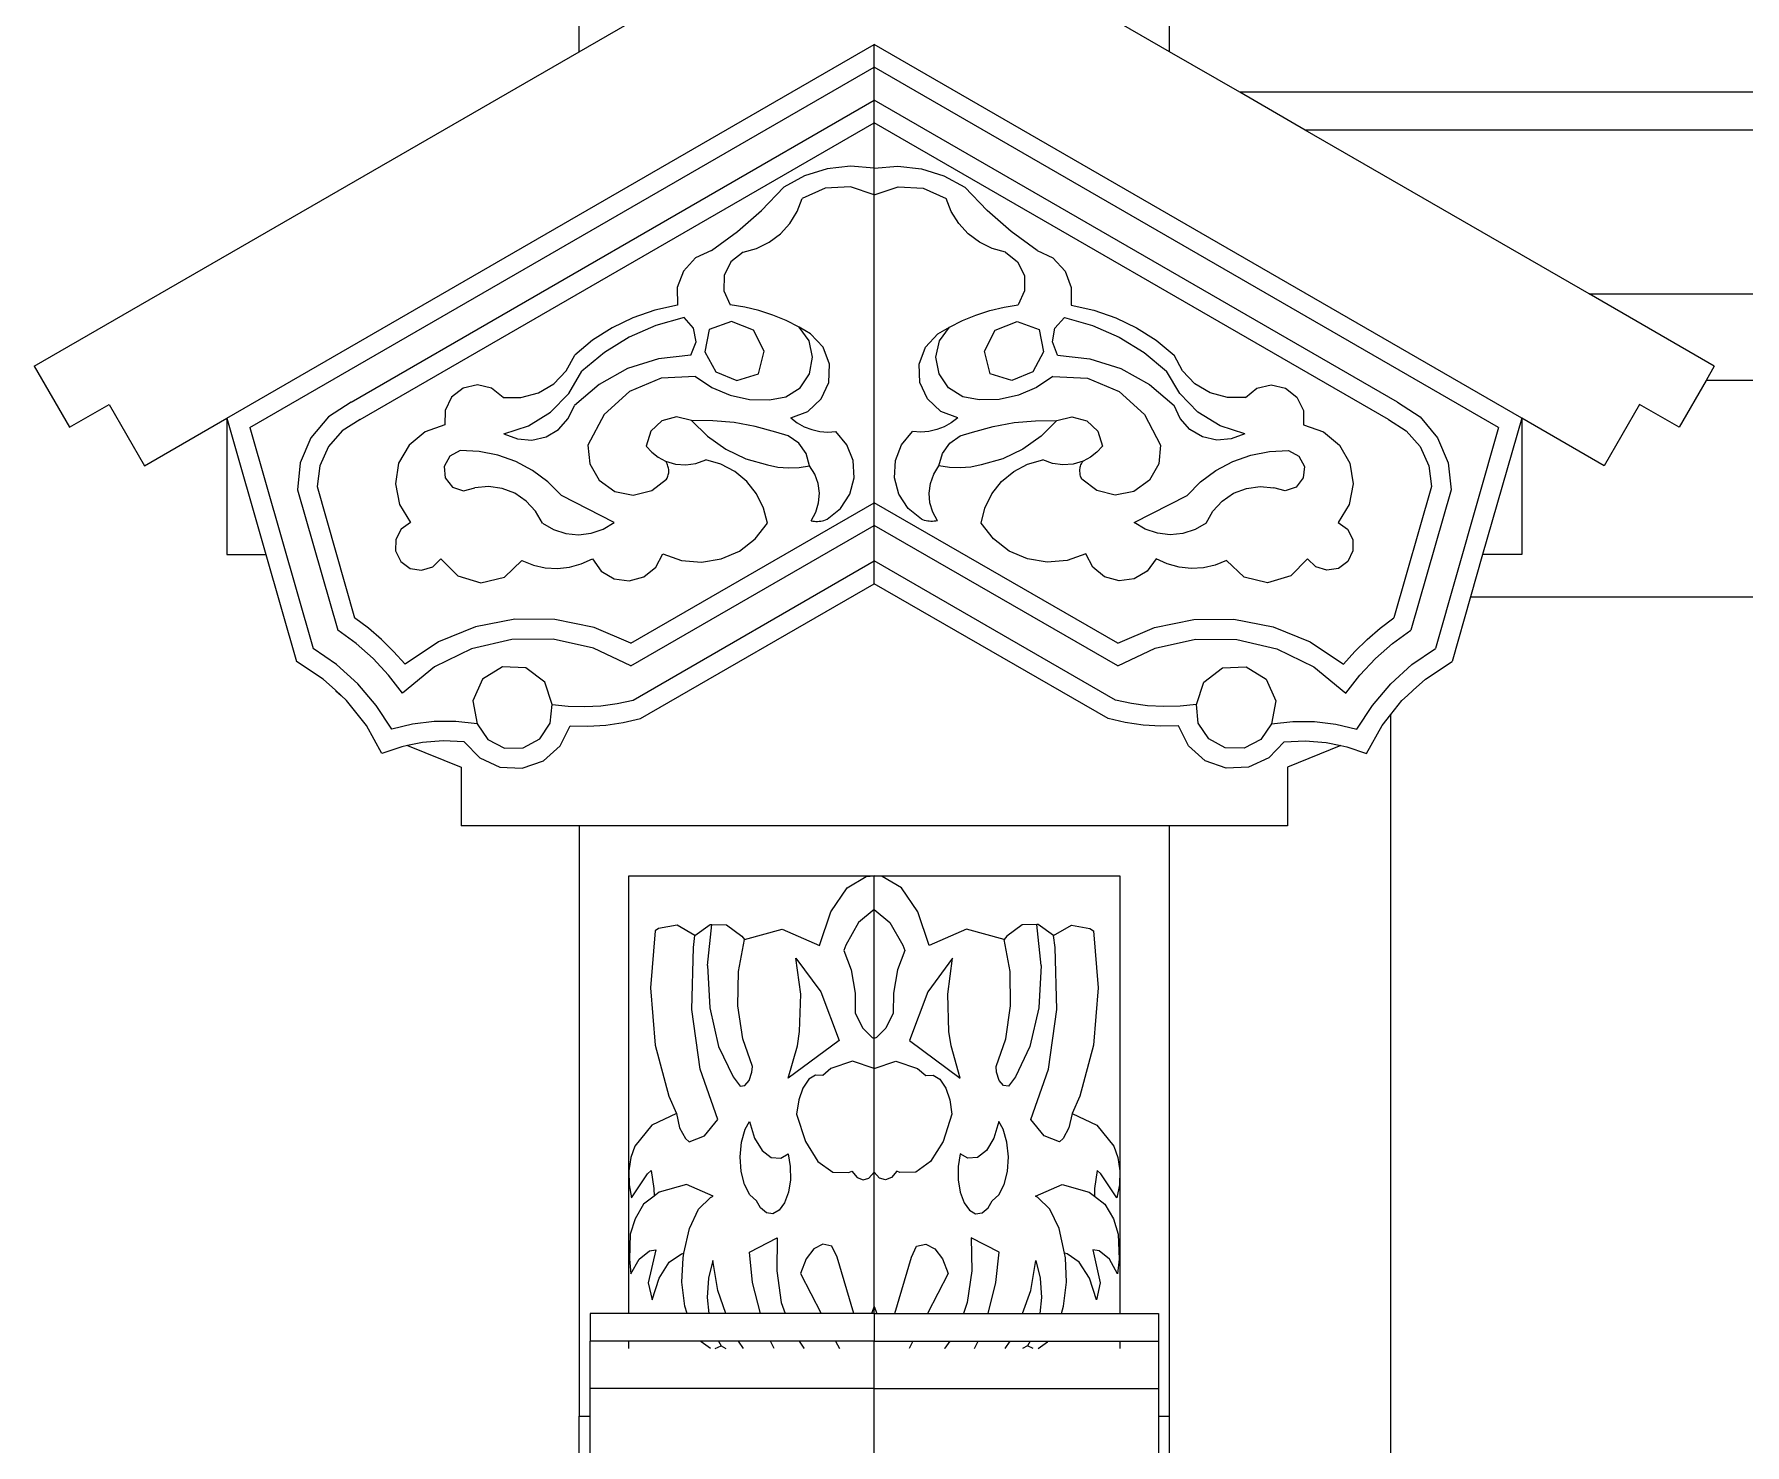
# Model space of a CAD drawing. Extents: x -24961 to 905641, y -154323 to 635957.
# Drawn here: x 402184 to 403343, y -127940 to -126984 of the extents above; entities that cross this region are included whole.
import ezdxf

# ---------------------------------------------------------------- set-up
doc = ezdxf.new("R2010")
doc.units = 0
doc.header["$LTSCALE"] = 1000
doc.header["$MEASUREMENT"] = 0
doc.layers.add('WALL', color=9, linetype='Continuous')

msp = doc.modelspace()

# ---------------------------------------------------------------- linework, layer by layer
for p, q in [((402553.6, -126995.7), (402553.6, -126520.5)), ((402953.6, -126995.7), (402953.6, -126914.5)), ((402553.6, -126995.7), (402586.1, -126977)), ((402953.6, -126995.7), (402921.1, -126977)), ((402184.4, -127208.9), (402553.6, -126995.7)), ((402314.9, -127244), (402753.6, -126990.8)), ((402753.6, -127006.1), (402753.6, -126990.8)), ((403192.3, -127244), (402753.6, -126990.8)), ((403001.2, -127023.2), (402953.6, -126995.7)), ((402330.6, -127250.4), (402753.6, -127006.1)), ((402753.6, -127028.5), (402753.6, -127006.1)), ((403176.6, -127250.4), (402753.6, -127006.1)), ((402399.1, -127233.2), (402753.6, -127028.5)), ((402753.6, -127043.9), (402753.6, -127028.5)), ((403108.1, -127233.2), (402753.6, -127028.5)), ((428006, -127023.2), (403001.2, -127023.2)), ((403045.5, -127048.8), (403001.2, -127023.2)), ((402405.2, -127245), (402753.6, -127043.9)), ((402753.6, -127074.7), (402753.6, -127043.9)), ((403102, -127245), (402753.6, -127043.9)), ((427961.7, -127048.8), (403045.5, -127048.8)), ((403237.9, -127159.8), (403045.5, -127048.8)), ((402721.7, -127075), (402706.4, -127079.9)), ((402737.6, -127073.3), (402721.7, -127075)), ((402753.6, -127074.7), (402737.6, -127073.3)), ((402753.6, -127074.7), (402769.6, -127073.3)), ((402753.6, -127092.7), (402753.6, -127074.7)), ((402769.6, -127073.3), (402785.5, -127075)), ((402785.5, -127075), (402800.8, -127079.9)), ((402677.3, -127103.3), (402692.4, -127087.6)), ((402706.4, -127079.9), (402692.4, -127087.6)), ((402720.4, -127088.2), (402704.8, -127095.2)), ((402737.4, -127087.3), (402720.4, -127088.2)), ((402753.6, -127092.7), (402737.4, -127087.3)), ((402753.6, -127092.7), (402769.8, -127087.3)), ((402769.8, -127087.3), (402786.8, -127088.2)), ((402786.8, -127088.2), (402802.4, -127095.2)), ((402800.8, -127079.9), (402814.9, -127087.6)), ((402830, -127103.3), (402814.9, -127087.6)), ((402701.4, -127104.1), (402704.8, -127095.2)), ((402753.6, -127301.4), (402753.6, -127092.7)), ((402805.8, -127104.1), (402802.4, -127095.2)), ((402660.9, -127117.5), (402677.3, -127103.3)), ((402696.4, -127112.2), (402701.4, -127104.1)), ((402810.8, -127112.2), (402805.8, -127104.1)), ((402846.3, -127117.5), (402830, -127103.3)), ((402643.3, -127130.4), (402660.9, -127117.5)), ((402682.4, -127124.9), (402690, -127119.2)), ((402690, -127119.2), (402696.4, -127112.2)), ((402817.2, -127119.2), (402810.8, -127112.2)), ((402824.8, -127124.9), (402817.2, -127119.2)), ((402863.9, -127130.4), (402846.3, -127117.5)), ((402643.3, -127130.4), (402632.5, -127135.5)), ((402664.7, -127131.7), (402656.5, -127138.1)), ((402664.7, -127131.7), (402673.8, -127129.1)), ((402673.8, -127129.1), (402682.4, -127124.9)), ((402833.4, -127129.1), (402824.8, -127124.9)), ((402842.5, -127131.7), (402833.4, -127129.1)), ((402842.5, -127131.7), (402850.7, -127138.1)), ((402863.9, -127130.4), (402874.7, -127135.5)), ((402624.3, -127144.4), (402620.1, -127155.6)), ((402632.5, -127135.5), (402624.3, -127144.4)), ((402656.5, -127138.1), (402651.9, -127147.4)), ((402850.7, -127138.1), (402855.3, -127147.4)), ((402874.7, -127135.5), (402882.9, -127144.4)), ((402882.9, -127144.4), (402887.1, -127155.6)), ((402620.1, -127155.6), (402620.3, -127167.6)), ((402651.9, -127147.4), (402651.7, -127157.7)), ((402651.7, -127157.7), (402656, -127167.2)), ((402855.5, -127157.7), (402851.2, -127167.2)), ((402855.3, -127147.4), (402855.5, -127157.7)), ((402887.1, -127155.6), (402886.9, -127167.6)), ((402620.3, -127167.6), (402604.9, -127170.9)), ((402665.8, -127168.8), (402656, -127167.2)), ((402675.4, -127171.1), (402665.8, -127168.8)), ((402831.9, -127171.1), (402841.5, -127168.8)), ((402841.5, -127168.8), (402851.2, -127167.2)), ((402886.9, -127167.6), (402902.3, -127170.9)), ((403237.9, -127159.8), (427769.3, -127159.8)), ((403322.8, -127208.9), (403237.9, -127159.8)), ((402590, -127176), (402575.9, -127182.8)), ((402605.7, -127181.2), (402587.6, -127189.1)), ((402604.9, -127170.9), (402590, -127176)), ((402624.8, -127175.9), (402605.7, -127181.2)), ((402631.2, -127183), (402624.8, -127175.9)), ((402656.8, -127178.6), (402641.8, -127184)), ((402671.7, -127184.4), (402656.8, -127178.6)), ((402684.8, -127174.2), (402675.4, -127171.1)), ((402693.9, -127177.9), (402684.8, -127174.2)), ((402702.7, -127182.4), (402693.9, -127177.9)), ((402804.5, -127182.4), (402813.3, -127177.9)), ((402813.3, -127177.9), (402822.5, -127174.2)), ((402822.5, -127174.2), (402831.9, -127171.1)), ((402835.5, -127184.4), (402850.4, -127178.6)), ((402850.4, -127178.6), (402865.4, -127184)), ((402876, -127183), (402882.4, -127175.9)), ((402882.4, -127175.9), (402901.5, -127181.2)), ((402901.5, -127181.2), (402919.6, -127189.1)), ((402902.3, -127170.9), (402917.2, -127176)), ((402917.2, -127176), (402931.3, -127182.8)), ((402562.7, -127191.3), (402550.6, -127201.3)), ((402575.9, -127182.8), (402562.7, -127191.3)), ((402587.6, -127189.1), (402570.7, -127199.6)), ((402629.4, -127201.4), (402632.9, -127192.4)), ((402632.9, -127192.4), (402631.2, -127183)), ((402641.8, -127184), (402638.9, -127199.1)), ((402679, -127198.6), (402671.7, -127184.4)), ((402710.5, -127187), (402702.7, -127182.4)), ((402709.4, -127191.6), (402702.7, -127182.4)), ((402711.8, -127202.8), (402709.4, -127191.6)), ((402718.9, -127196), (402710.5, -127187)), ((402788.3, -127196), (402796.7, -127187)), ((402795.4, -127202.8), (402797.9, -127191.6)), ((402796.7, -127187), (402804.5, -127182.4)), ((402797.9, -127191.6), (402804.5, -127182.4)), ((402828.2, -127198.6), (402835.5, -127184.4)), ((402865.4, -127184), (402868.3, -127199.1)), ((402874.4, -127192.4), (402876, -127183)), ((402877.8, -127201.4), (402874.4, -127192.4)), ((402919.6, -127189.1), (402936.5, -127199.6)), ((402931.3, -127182.8), (402944.5, -127191.3)), ((402944.5, -127191.3), (402956.7, -127201.3)), ((402544.8, -127212), (402550.6, -127201.3)), ((402570.7, -127199.6), (402555.5, -127212.3)), ((402607.5, -127203.8), (402586.5, -127210.5)), ((402629.4, -127201.4), (402607.5, -127203.8)), ((402638.9, -127199.1), (402646.2, -127212.6)), ((402675.1, -127214.1), (402679, -127198.6)), ((402709.7, -127214), (402711.8, -127202.8)), ((402723.2, -127207.6), (402718.9, -127196)), ((402784, -127207.6), (402788.3, -127196)), ((402797.6, -127214), (402795.4, -127202.8)), ((402832.2, -127214.1), (402828.2, -127198.6)), ((402868.3, -127199.1), (402861, -127212.6)), ((402877.8, -127201.4), (402899.7, -127203.8)), ((402899.7, -127203.8), (402920.7, -127210.5)), ((402936.5, -127199.6), (402951.7, -127212.3)), ((402962.4, -127212), (402956.7, -127201.3)), ((402184.4, -127208.9), (402208.3, -127250.3)), ((402536.4, -127220.8), (402544.8, -127212)), ((402546.6, -127227.4), (402555.5, -127212.3)), ((402586.5, -127210.5), (402567.2, -127221.2)), ((402632.5, -127215.8), (402609.2, -127217)), ((402632.5, -127215.8), (402643.6, -127223.3)), ((402646.2, -127212.6), (402660.4, -127218.5)), ((402660.4, -127218.5), (402675.1, -127214.1)), ((402703.3, -127223.5), (402709.7, -127214)), ((402722.8, -127219.9), (402723.2, -127207.6)), ((402784.5, -127219.9), (402784, -127207.6)), ((402803.9, -127223.5), (402797.6, -127214)), ((402846.9, -127218.5), (402832.2, -127214.1)), ((402861, -127212.6), (402846.9, -127218.5)), ((402874.7, -127215.8), (402863.6, -127223.3)), ((402874.7, -127215.8), (402898, -127217)), ((402920.7, -127210.5), (402940, -127221.2)), ((402960.6, -127227.4), (402951.7, -127212.3)), ((402970.8, -127220.8), (402962.4, -127212)), ((403322.8, -127208.9), (403317.3, -127218.5)), ((402475, -127223.7), (402467.2, -127229.9)), ((402484.7, -127221.6), (402475, -127223.7)), ((402494.3, -127223.8), (402484.7, -127221.6)), ((402502.1, -127230), (402494.3, -127223.8)), ((402514.2, -127230.2), (402526, -127227)), ((402526, -127227), (402536.4, -127220.8)), ((402534.3, -127240), (402546.6, -127227.4)), ((402567.2, -127221.2), (402550.5, -127235.5)), ((402587.7, -127226), (402570.5, -127241.7)), ((402609.2, -127217), (402587.7, -127226)), ((402643.6, -127223.3), (402655.9, -127228.6)), ((402693.7, -127229.7), (402703.3, -127223.5)), ((402717.6, -127231.1), (402722.8, -127219.9)), ((402789.6, -127231.1), (402784.5, -127219.9)), ((402813.5, -127229.7), (402803.9, -127223.5)), ((402863.6, -127223.3), (402851.3, -127228.6)), ((402898, -127217), (402919.5, -127226)), ((402919.5, -127226), (402936.7, -127241.7)), ((402940, -127221.2), (402956.7, -127235.5)), ((402972.9, -127240), (402960.6, -127227.4)), ((402981.2, -127227), (402970.8, -127220.8)), ((402993, -127230.2), (402981.2, -127227)), ((403005.1, -127230), (403012.9, -127223.8)), ((403012.9, -127223.8), (403022.6, -127221.6)), ((403022.6, -127221.6), (403032.3, -127223.7)), ((403032.3, -127223.7), (403040, -127229.9)), ((403317.3, -127218.5), (403298.9, -127250.3)), ((427689.9, -127218.5), (403317.3, -127218.5)), ((402208.3, -127250.3), (402235.2, -127234.8)), ((402235.2, -127234.8), (402259.1, -127276.3)), ((402399.1, -127233.2), (402383.7, -127243.2)), ((402462.8, -127238.8), (402462.7, -127248.7)), ((402467.2, -127229.9), (402462.8, -127238.8)), ((402502.1, -127230), (402514.2, -127230.2)), ((402546.3, -127244.4), (402550.5, -127235.5)), ((402655.9, -127228.6), (402669, -127231.4)), ((402669, -127231.4), (402682.5, -127231.6)), ((402682.5, -127231.6), (402693.7, -127229.7)), ((402708.6, -127239.6), (402717.6, -127231.1)), ((402798.6, -127239.6), (402789.6, -127231.1)), ((402824.7, -127231.6), (402813.5, -127229.7)), ((402838.2, -127231.4), (402824.7, -127231.6)), ((402851.3, -127228.6), (402838.2, -127231.4)), ((402960.9, -127244.4), (402956.7, -127235.5)), ((403005.1, -127230), (402993, -127230.2)), ((403040, -127229.9), (403044.4, -127238.8)), ((403044.4, -127238.8), (403044.5, -127248.7)), ((403108.1, -127233.2), (403123.5, -127243.2)), ((403272, -127234.8), (403248.1, -127276.3)), ((403298.9, -127250.3), (403272, -127234.8)), ((402259.1, -127276.3), (402314.9, -127244)), ((402314.9, -127244), (402314.9, -127336.5)), ((402314.9, -127244), (402341.4, -127336.5)), ((402330.6, -127250.4), (402373.5, -127400.2)), ((402383.7, -127243.2), (402371.9, -127257.4)), ((402405.2, -127245), (402393.1, -127252.7)), ((402462.7, -127248.7), (402449.3, -127253.4)), ((402502.6, -127254.7), (402519.3, -127249.2)), ((402519.3, -127249.2), (402534.3, -127240)), ((402539.7, -127251.7), (402546.3, -127244.4)), ((402570.5, -127241.7), (402559.6, -127262.3)), ((402609.6, -127245.8), (402602.1, -127253)), ((402619.7, -127243.1), (402609.6, -127245.8)), ((402629.8, -127245.7), (402619.7, -127243.1)), ((402629.8, -127245.7), (402640.6, -127256.3)), ((402644.3, -127245.8), (402629.8, -127245.7)), ((402658.7, -127247.1), (402644.3, -127245.8)), ((402673, -127249.7), (402658.7, -127247.1)), ((402687, -127253.5), (402673, -127249.7)), ((402697, -127243.9), (402708.6, -127239.6)), ((402697, -127243.9), (402701.4, -127247.2)), ((402701.4, -127247.2), (402706.2, -127249.9)), ((402706.2, -127249.9), (402711.3, -127251.8)), ((402801, -127249.9), (402795.9, -127251.8)), ((402810.2, -127243.9), (402798.6, -127239.6)), ((402805.8, -127247.2), (402801, -127249.9)), ((402810.2, -127243.9), (402805.8, -127247.2)), ((402820.2, -127253.5), (402834.2, -127249.7)), ((402834.2, -127249.7), (402848.5, -127247.1)), ((402848.5, -127247.1), (402862.9, -127245.8)), ((402862.9, -127245.8), (402877.4, -127245.7)), ((402877.4, -127245.7), (402866.6, -127256.3)), ((402877.4, -127245.7), (402887.5, -127243.1)), ((402887.5, -127243.1), (402897.6, -127245.8)), ((402897.6, -127245.8), (402905.1, -127253)), ((402936.7, -127241.7), (402947.6, -127262.3)), ((402967.5, -127251.7), (402960.9, -127244.4)), ((402987.9, -127249.2), (402972.9, -127240)), ((403004.6, -127254.7), (402987.9, -127249.2)), ((403044.5, -127248.7), (403057.9, -127253.4)), ((403102, -127245), (403114.1, -127252.7)), ((403123.5, -127243.2), (403135.3, -127257.4)), ((403176.6, -127250.4), (403133.8, -127400.2)), ((403192.3, -127244), (403165.8, -127336.5)), ((403192.3, -127244), (403192.3, -127336.5)), ((403248.1, -127276.3), (403192.3, -127244)), ((402371.9, -127257.4), (402364.7, -127274.3)), ((402393.1, -127252.7), (402383.8, -127263.4)), ((402438.4, -127262.4), (402431.3, -127274.7)), ((402449.3, -127253.4), (402438.4, -127262.4)), ((402502.6, -127254.7), (402511.8, -127258.2)), ((402511.8, -127258.2), (402521.6, -127258.9)), ((402521.6, -127258.9), (402531.2, -127256.7)), ((402531.2, -127256.7), (402539.7, -127251.7)), ((402559.6, -127262.3), (402560.9, -127275.1)), ((402602.1, -127253), (402599, -127263)), ((402640.6, -127256.3), (402653, -127265.1)), ((402695.3, -127256), (402687, -127253.5)), ((402702.4, -127261), (402695.3, -127256)), ((402707.4, -127268.1), (402702.4, -127261)), ((402711.3, -127251.8), (402716.7, -127253.1)), ((402716.7, -127253.1), (402722.2, -127253.5)), ((402722.2, -127253.5), (402727.6, -127253.2)), ((402735.1, -127262.1), (402727.6, -127253.2)), ((402739.4, -127272.9), (402735.1, -127262.1)), ((402767.9, -127272.9), (402772.1, -127262.1)), ((402772.1, -127262.1), (402779.6, -127253.2)), ((402785.1, -127253.5), (402779.6, -127253.2)), ((402790.5, -127253.1), (402785.1, -127253.5)), ((402795.9, -127251.8), (402790.5, -127253.1)), ((402799.8, -127268.1), (402804.8, -127261)), ((402804.8, -127261), (402811.9, -127256)), ((402811.9, -127256), (402820.2, -127253.5)), ((402866.6, -127256.3), (402854.3, -127265.1)), ((402905.1, -127253), (402908.2, -127263)), ((402947.6, -127262.3), (402946.4, -127275.1)), ((402976, -127256.7), (402967.5, -127251.7)), ((402985.6, -127258.9), (402976, -127256.7)), ((402995.4, -127258.2), (402985.6, -127258.9)), ((403004.6, -127254.7), (402995.4, -127258.2)), ((403057.9, -127253.4), (403068.8, -127262.4)), ((403068.8, -127262.4), (403075.9, -127274.7)), ((403114.1, -127252.7), (403123.4, -127263.4)), ((403135.3, -127257.4), (403142.5, -127274.3)), ((402383.8, -127263.4), (402378, -127276.4)), ((402466, -127269.8), (402462.2, -127276.8)), ((402473, -127266.1), (402466, -127269.8)), ((402485.9, -127266.7), (402473, -127266.1)), ((402498.5, -127269.2), (402485.9, -127266.7)), ((402510.7, -127273.5), (402498.5, -127269.2)), ((402522.1, -127279.6), (402510.7, -127273.5)), ((402599, -127263), (402602.8, -127267.1)), ((402602.8, -127267.1), (402607.2, -127270.6)), ((402607.2, -127270.6), (402612.1, -127273.2)), ((402612.6, -127273.8), (402612.1, -127273.2)), ((402612.1, -127273.2), (402618.9, -127275.2)), ((402613, -127274.5), (402612.6, -127273.8)), ((402632.8, -127274.8), (402639.4, -127272.3)), ((402649.7, -127275.2), (402639.4, -127272.3)), ((402653, -127265.1), (402666.6, -127271.6)), ((402666.6, -127271.6), (402681.2, -127275.8)), ((402709.8, -127276.5), (402707.4, -127268.1)), ((402740, -127284.5), (402739.4, -127272.9)), ((402767.2, -127284.5), (402767.9, -127272.9)), ((402797.4, -127276.5), (402799.8, -127268.1)), ((402840.6, -127271.6), (402826, -127275.8)), ((402854.3, -127265.1), (402840.6, -127271.6)), ((402857.5, -127275.2), (402867.8, -127272.3)), ((402874.4, -127274.8), (402867.8, -127272.3)), ((402895.1, -127273.2), (402888.3, -127275.2)), ((402894.3, -127274.5), (402894.6, -127273.8)), ((402894.6, -127273.8), (402895.1, -127273.2)), ((402900, -127270.6), (402895.1, -127273.2)), ((402904.4, -127267.1), (402900, -127270.6)), ((402908.2, -127263), (402904.4, -127267.1)), ((402985.1, -127279.6), (402996.5, -127273.5)), ((402996.5, -127273.5), (403008.7, -127269.2)), ((403008.7, -127269.2), (403021.3, -127266.7)), ((403021.3, -127266.7), (403034.2, -127266.1)), ((403034.2, -127266.1), (403041.2, -127269.8)), ((403041.2, -127269.8), (403045, -127276.8)), ((403123.4, -127263.4), (403129.3, -127276.4)), ((402364.7, -127274.3), (402362.8, -127292.6)), ((402378, -127276.4), (402376.1, -127290.5)), ((402431.3, -127274.7), (402429.1, -127288.7)), ((402462.2, -127276.8), (402462.9, -127284.6)), ((402462.9, -127284.6), (402467.8, -127290.9)), ((402532.5, -127287.2), (402522.1, -127279.6)), ((402560.9, -127275.1), (402567.3, -127286.2)), ((402602.8, -127293.2), (402612.9, -127285.4)), ((402612.9, -127285.4), (402613.3, -127284.7)), ((402613.3, -127275.1), (402613, -127274.5)), ((402613.6, -127275.8), (402613.3, -127275.1)), ((402613.3, -127284.7), (402613.6, -127284)), ((402613.8, -127276.6), (402613.6, -127275.8)), ((402613.6, -127284), (402613.8, -127283.3)), ((402614, -127277.3), (402613.8, -127276.6)), ((402613.8, -127283.3), (402614, -127282.6)), ((402614.2, -127278), (402614, -127277.3)), ((402614, -127282.6), (402614.2, -127281.8)), ((402614.3, -127278.8), (402614.2, -127278)), ((402614.2, -127281.8), (402614.3, -127281.1)), ((402614.3, -127279.6), (402614.3, -127278.8)), ((402614.3, -127280.3), (402614.3, -127279.6)), ((402614.3, -127281.1), (402614.3, -127280.3)), ((402618.9, -127275.2), (402625.9, -127275.7)), ((402625.9, -127275.7), (402632.8, -127274.8)), ((402659.1, -127280.2), (402649.7, -127275.2)), ((402667.3, -127287), (402659.1, -127280.2)), ((402681.2, -127275.8), (402688.3, -127277.3)), ((402688.3, -127277.3), (402695.4, -127277.8)), ((402695.4, -127277.8), (402702.7, -127277.6)), ((402702.7, -127277.6), (402709.8, -127276.5)), ((402713.3, -127282.1), (402709.8, -127276.5)), ((402715.6, -127288.3), (402713.3, -127282.1)), ((402737, -127295.7), (402740, -127284.5)), ((402770.2, -127295.7), (402767.2, -127284.5)), ((402791.7, -127288.3), (402793.9, -127282.1)), ((402793.9, -127282.1), (402797.4, -127276.5)), ((402804.6, -127277.6), (402797.4, -127276.5)), ((402811.8, -127277.8), (402804.6, -127277.6)), ((402819, -127277.3), (402811.8, -127277.8)), ((402826, -127275.8), (402819, -127277.3)), ((402839.9, -127287), (402848.1, -127280.2)), ((402848.1, -127280.2), (402857.5, -127275.2)), ((402881.3, -127275.7), (402874.4, -127274.8)), ((402888.3, -127275.2), (402881.3, -127275.7)), ((402892.9, -127278.8), (402893, -127278)), ((402892.9, -127279.6), (402892.9, -127278.8)), ((402892.9, -127280.3), (402892.9, -127279.6)), ((402893, -127281.1), (402892.9, -127280.3)), ((402893, -127278), (402893.2, -127277.3)), ((402893.1, -127281.8), (402893, -127281.1)), ((402893.2, -127282.6), (402893.1, -127281.8)), ((402893.2, -127277.3), (402893.4, -127276.6)), ((402893.4, -127283.3), (402893.2, -127282.6)), ((402893.4, -127276.6), (402893.6, -127275.8)), ((402893.6, -127284), (402893.4, -127283.3)), ((402893.6, -127275.8), (402893.9, -127275.1)), ((402893.9, -127284.7), (402893.6, -127284)), ((402893.9, -127275.1), (402894.3, -127274.5)), ((402894.3, -127285.4), (402893.9, -127284.7)), ((402904.4, -127293.2), (402894.3, -127285.4)), ((402946.4, -127275.1), (402940, -127286.2)), ((402974.7, -127287.2), (402985.1, -127279.6)), ((403044.3, -127284.6), (403039.4, -127290.9)), ((403045, -127276.8), (403044.3, -127284.6)), ((403075.9, -127274.7), (403078.1, -127288.7)), ((403129.3, -127276.4), (403131.1, -127290.5)), ((403142.5, -127274.3), (403144.4, -127292.6)), ((402362.8, -127292.6), (402390.1, -127387.8)), ((402376.1, -127290.5), (402401.5, -127379.5)), ((402429.1, -127288.7), (402431.9, -127302.7)), ((402467.8, -127290.9), (402475.3, -127293.4)), ((402475.3, -127293.4), (402482.9, -127291.4)), ((402492.2, -127290.5), (402482.9, -127291.4)), ((402501.4, -127291.7), (402492.2, -127290.5)), ((402510.1, -127295), (402501.4, -127291.7)), ((402517.8, -127300.3), (402510.1, -127295)), ((402541.6, -127296.4), (402532.5, -127287.2)), ((402577.4, -127314.8), (402541.6, -127296.4)), ((402567.3, -127286.2), (402577.7, -127293.7)), ((402577.7, -127293.7), (402590.3, -127296.2)), ((402590.3, -127296.2), (402602.8, -127293.2)), ((402673.9, -127295.4), (402667.3, -127287)), ((402678.6, -127305), (402673.9, -127295.4)), ((402716.5, -127294.9), (402715.6, -127288.3)), ((402715.9, -127301.4), (402716.5, -127294.9)), ((402730.7, -127305.4), (402737, -127295.7)), ((402776.5, -127305.4), (402770.2, -127295.7)), ((402790.8, -127294.9), (402791.7, -127288.3)), ((402791.3, -127301.4), (402790.8, -127294.9)), ((402828.6, -127305), (402833.3, -127295.4)), ((402833.3, -127295.4), (402839.9, -127287)), ((402916.9, -127296.2), (402904.4, -127293.2)), ((402929.5, -127293.7), (402916.9, -127296.2)), ((402940, -127286.2), (402929.5, -127293.7)), ((402929.8, -127314.8), (402965.6, -127296.4)), ((402965.6, -127296.4), (402974.7, -127287.2)), ((402989.4, -127300.3), (402997.1, -127295)), ((402997.1, -127295), (403005.8, -127291.7)), ((403005.8, -127291.7), (403015, -127290.5)), ((403015, -127290.5), (403024.3, -127291.4)), ((403031.9, -127293.4), (403024.3, -127291.4)), ((403039.4, -127290.9), (403031.9, -127293.4)), ((403078.1, -127288.7), (403075.4, -127302.7)), ((403131.1, -127290.5), (403105.7, -127379.5)), ((403144.4, -127292.6), (403117.2, -127387.8)), ((402431.9, -127302.7), (402439.4, -127314.7)), ((402524.1, -127307.1), (402517.8, -127300.3)), ((402528.7, -127315.3), (402524.1, -127307.1)), ((402588.6, -127396.6), (402753.6, -127301.4)), ((402681.2, -127315.3), (402678.6, -127305)), ((402710.8, -127313.6), (402714, -127307.8)), ((402714, -127307.8), (402715.9, -127301.4)), ((402721.6, -127312.6), (402730.7, -127305.4)), ((402753.6, -127316.8), (402753.6, -127301.4)), ((402918.6, -127396.6), (402753.6, -127301.4)), ((402785.6, -127312.6), (402776.5, -127305.4)), ((402793.2, -127307.8), (402791.3, -127301.4)), ((402796.4, -127313.6), (402793.2, -127307.8)), ((402826, -127315.3), (402828.6, -127305)), ((402978.5, -127315.3), (402983.1, -127307.1)), ((402983.1, -127307.1), (402989.4, -127300.3)), ((403075.4, -127302.7), (403067.9, -127314.7)), ((402433, -127319.3), (402429.4, -127326.3)), ((402439.4, -127314.7), (402433, -127319.3)), ((402528.7, -127315.3), (402536.2, -127319.6)), ((402536.2, -127319.6), (402544.5, -127322.3)), ((402561.8, -127322.1), (402570, -127319.3)), ((402570, -127319.3), (402577.4, -127314.8)), ((402588.6, -127412), (402753.6, -127316.8)), ((402672.9, -127325.9), (402681.2, -127315.3)), ((402710.8, -127313.6), (402711.9, -127313.8)), ((402711.9, -127313.8), (402713, -127314)), ((402713, -127314), (402714.1, -127314.1)), ((402714.1, -127314.1), (402715.2, -127314.1)), ((402715.2, -127314.1), (402716.3, -127314)), ((402716.3, -127314), (402717.4, -127313.9)), ((402717.4, -127313.9), (402718.5, -127313.7)), ((402718.5, -127313.7), (402719.5, -127313.4)), ((402719.5, -127313.4), (402720.6, -127313.1)), ((402720.6, -127313.1), (402721.6, -127312.6)), ((402753.6, -127340.9), (402753.6, -127316.8)), ((402918.6, -127412), (402753.6, -127316.8)), ((402786.6, -127313.1), (402785.6, -127312.6)), ((402787.7, -127313.4), (402786.6, -127313.1)), ((402788.7, -127313.7), (402787.7, -127313.4)), ((402789.8, -127313.9), (402788.7, -127313.7)), ((402790.9, -127314), (402789.8, -127313.9)), ((402792, -127314.1), (402790.9, -127314)), ((402793.1, -127314.1), (402792, -127314.1)), ((402794.2, -127314), (402793.1, -127314.1)), ((402795.3, -127313.8), (402794.2, -127314)), ((402796.4, -127313.6), (402795.3, -127313.8)), ((402834.3, -127325.9), (402826, -127315.3)), ((402937.2, -127319.3), (402929.8, -127314.8)), ((402945.5, -127322.1), (402937.2, -127319.3)), ((402971, -127319.6), (402962.7, -127322.3)), ((402978.5, -127315.3), (402971, -127319.6)), ((403067.9, -127314.7), (403074.2, -127319.3)), ((403074.2, -127319.3), (403077.8, -127326.3)), ((402429.4, -127326.3), (402429.3, -127334.1)), ((402544.5, -127322.3), (402553.1, -127323.1)), ((402553.1, -127323.1), (402561.8, -127322.1)), ((402662.2, -127334.2), (402672.9, -127325.9)), ((402845, -127334.2), (402834.3, -127325.9)), ((402954.1, -127323.1), (402945.5, -127322.1)), ((402962.7, -127322.3), (402954.1, -127323.1)), ((403077.8, -127326.3), (403077.9, -127334.1)), ((402314.9, -127336.5), (402341.4, -127336.5)), ((402341.4, -127336.5), (402362.2, -127409)), ((402429.3, -127334.1), (402432.8, -127341.2)), ((402432.8, -127341.2), (402439.2, -127345.9)), ((402454.4, -127344.8), (402460, -127339.4)), ((402460, -127339.4), (402471.4, -127351)), ((402503, -127351.8), (402514.9, -127340.6)), ((402514.9, -127340.6), (402522.6, -127343.7)), ((402547.1, -127345.1), (402555.1, -127342.9)), ((402555.1, -127342.9), (402562.6, -127339.4)), ((402562.6, -127339.4), (402568.6, -127347.7)), ((402590.2, -127435.3), (402753.6, -127340.9)), ((402605.5, -127345.1), (402610.3, -127336)), ((402610.3, -127336), (402623, -127340.5)), ((402623, -127340.5), (402636.5, -127341.7)), ((402636.5, -127341.7), (402649.8, -127339.5)), ((402649.8, -127339.5), (402662.2, -127334.2)), ((402753.6, -127356.3), (402753.6, -127340.9)), ((402917, -127435.3), (402753.6, -127340.9)), ((402857.4, -127339.5), (402845, -127334.2)), ((402870.7, -127341.7), (402857.4, -127339.5)), ((402884.2, -127340.5), (402870.7, -127341.7)), ((402896.9, -127336), (402884.2, -127340.5)), ((402901.7, -127345.1), (402896.9, -127336)), ((402944.6, -127339.4), (402938.6, -127347.7)), ((402952.1, -127342.9), (402944.6, -127339.4)), ((402960.1, -127345.1), (402952.1, -127342.9)), ((402992.3, -127340.6), (402984.6, -127343.7)), ((403004.2, -127351.8), (402992.3, -127340.6)), ((403047.2, -127339.4), (403035.8, -127351)), ((403052.8, -127344.8), (403047.2, -127339.4)), ((403074.4, -127341.2), (403068.1, -127345.9)), ((403077.9, -127334.1), (403074.4, -127341.2)), ((403165.8, -127336.5), (403157.6, -127365.2)), ((403192.3, -127336.5), (403165.8, -127336.5)), ((402439.2, -127345.9), (402446.9, -127347.2)), ((402446.9, -127347.2), (402454.4, -127344.8)), ((402471.4, -127351), (402487.1, -127355.6)), ((402487.1, -127355.6), (402503, -127351.8)), ((402522.6, -127343.7), (402530.7, -127345.5)), ((402530.7, -127345.5), (402538.9, -127346)), ((402538.9, -127346), (402547.1, -127345.1)), ((402568.6, -127347.7), (402577.4, -127353)), ((402577.4, -127353), (402587.6, -127354.4)), ((402587.6, -127354.4), (402597.5, -127351.6)), ((402597.5, -127351.6), (402605.5, -127345.1)), ((402909.7, -127351.6), (402901.7, -127345.1)), ((402919.6, -127354.4), (402909.7, -127351.6)), ((402929.8, -127353), (402919.6, -127354.4)), ((402938.6, -127347.7), (402929.8, -127353)), ((402968.3, -127346), (402960.1, -127345.1)), ((402976.6, -127345.5), (402968.3, -127346)), ((402984.6, -127343.7), (402976.6, -127345.5)), ((403020.1, -127355.6), (403004.2, -127351.8)), ((403035.8, -127351), (403020.1, -127355.6)), ((403060.3, -127347.2), (403052.8, -127344.8)), ((403068.1, -127345.9), (403060.3, -127347.2)), ((402595.2, -127447.7), (402753.6, -127356.3)), ((402912, -127447.7), (402753.6, -127356.3)), ((403157.6, -127365.2), (403145.1, -127409)), ((403157.6, -127365.2), (403452.6, -127365.2)), ((402402.5, -127396.9), (402390.1, -127387.8)), ((402410.8, -127386.5), (402401.5, -127379.5)), ((402419.6, -127394.1), (402410.8, -127386.5)), ((402483.4, -127385.5), (402458.3, -127395.8)), ((402510, -127380.4), (402483.4, -127385.5)), ((402537.1, -127380.5), (402510, -127380.4)), ((402563.7, -127386), (402537.1, -127380.5)), ((402588.6, -127396.6), (402563.7, -127386)), ((402918.6, -127396.6), (402943.5, -127386)), ((402943.5, -127386), (402970.1, -127380.5)), ((402970.1, -127380.5), (402997.2, -127380.4)), ((402997.2, -127380.4), (403023.8, -127385.5)), ((403023.8, -127385.5), (403048.9, -127395.8)), ((403087.6, -127394.1), (403096.4, -127386.5)), ((403096.4, -127386.5), (403105.7, -127379.5)), ((403104.7, -127396.9), (403117.2, -127387.8)), ((402389.3, -127411.1), (402373.5, -127400.2)), ((402414, -127407.1), (402402.5, -127396.9)), ((402427.9, -127402.2), (402419.6, -127394.1)), ((402458.3, -127395.8), (402435.7, -127410.8)), ((402480.8, -127400.4), (402455.7, -127412.7)), ((402508.1, -127394), (402480.8, -127400.4)), ((402536.1, -127393.8), (402508.1, -127394)), ((402563.4, -127399.9), (402536.1, -127393.8)), ((402588.6, -127412), (402563.4, -127399.9)), ((402918.6, -127412), (402943.9, -127399.9)), ((402943.9, -127399.9), (402971.2, -127393.8)), ((402971.2, -127393.8), (402999.2, -127394)), ((402999.2, -127394), (403026.4, -127400.4)), ((403026.4, -127400.4), (403051.5, -127412.7)), ((403048.9, -127395.8), (403071.5, -127410.8)), ((403079.3, -127402.2), (403087.6, -127394.1)), ((403093.2, -127407.1), (403104.7, -127396.9)), ((403117.9, -127411.1), (403133.8, -127400.2)), ((402380.2, -127420.9), (402362.2, -127409)), ((402403.6, -127424.1), (402389.3, -127411.1)), ((402424.5, -127418.3), (402414, -127407.1)), ((402435.7, -127410.8), (402427.9, -127402.2)), ((402455.7, -127412.7), (402434, -127430.4)), ((402501.7, -127412.7), (402488.1, -127421)), ((402517.6, -127413.4), (402501.7, -127412.7)), ((402989.6, -127413.4), (403005.5, -127412.7)), ((403005.5, -127412.7), (403019.1, -127421)), ((403051.5, -127412.7), (403073.2, -127430.4)), ((403071.5, -127410.8), (403079.3, -127402.2)), ((403082.7, -127418.3), (403093.2, -127407.1)), ((403103.6, -127424.1), (403117.9, -127411.1)), ((403127, -127420.9), (403145.1, -127409)), ((402388.5, -127428.5), (402380.2, -127420.9)), ((402416.1, -127438.8), (402403.6, -127424.1)), ((402434, -127430.4), (402424.5, -127418.3)), ((402488.1, -127421), (402481.6, -127435.6)), ((402530.3, -127423.1), (402517.6, -127413.4)), ((402535.3, -127438.2), (402530.3, -127423.1)), ((402971.9, -127438.2), (402976.9, -127423.1)), ((402976.9, -127423.1), (402989.6, -127413.4)), ((403019.1, -127421), (403025.6, -127435.6)), ((403073.2, -127430.4), (403082.7, -127418.3)), ((403091.1, -127438.8), (403103.6, -127424.1)), ((403118.7, -127428.5), (403127, -127420.9)), ((402388.5, -127428.5), (402388.8, -127429)), ((402392.4, -127432.1), (402388.5, -127428.5)), ((402388.8, -127429), (402392.4, -127432.1)), ((402396.1, -127435.5), (402392.4, -127432.1)), ((402409.5, -127452.4), (402396.1, -127435.5)), ((402481.6, -127435.6), (402484.5, -127451.2)), ((402579.4, -127437.6), (402590.2, -127435.3)), ((402927.9, -127437.6), (402917, -127435.3)), ((403025.6, -127435.6), (403022.7, -127451.2)), ((403103.6, -127445), (403111.1, -127435.5)), ((403111.1, -127435.5), (403114.8, -127432.1)), ((403114.8, -127432.1), (403118.7, -127428.5)), ((403118.4, -127429), (403114.8, -127432.1)), ((403118.7, -127428.5), (403118.4, -127429)), ((402426.6, -127454.9), (402416.1, -127438.8)), ((402534.1, -127450.9), (402535.3, -127438.2)), ((402535.3, -127438.2), (402546.3, -127439.3)), ((402546.3, -127439.3), (402557.4, -127439.6)), ((402557.4, -127439.6), (402568.4, -127439)), ((402568.4, -127439), (402579.4, -127437.6)), ((402583.5, -127450.4), (402595.2, -127447.7)), ((402923.7, -127450.4), (402912, -127447.7)), ((402938.8, -127439), (402927.9, -127437.6)), ((402949.8, -127439.6), (402938.8, -127439)), ((402960.9, -127439.3), (402949.8, -127439.6)), ((402971.9, -127438.2), (402960.9, -127439.3)), ((402973.1, -127450.9), (402971.9, -127438.2)), ((403080.6, -127454.9), (403091.1, -127438.8)), ((403097.7, -127452.4), (403103.6, -127445)), ((403103.6, -128482.3), (403103.6, -127445)), ((402420, -127471.3), (402409.5, -127452.4)), ((402440.8, -127451.6), (402426.6, -127454.9)), ((402455.3, -127449.8), (402440.8, -127451.6)), ((402470, -127449.7), (402455.3, -127449.8)), ((402484.5, -127451.2), (402470, -127449.7)), ((402484.5, -127451.2), (402491.7, -127461.8)), ((402527, -127461.5), (402534.1, -127450.9)), ((402540.7, -127466.2), (402547.5, -127452.7)), ((402547.5, -127452.7), (402559.5, -127452.8)), ((402559.5, -127452.8), (402571.6, -127452.1)), ((402571.6, -127452.1), (402583.5, -127450.4)), ((402935.7, -127452.1), (402923.7, -127450.4)), ((402947.7, -127452.8), (402935.7, -127452.1)), ((402959.7, -127452.7), (402947.7, -127452.8)), ((402966.5, -127466.2), (402959.7, -127452.7)), ((402980.2, -127461.5), (402973.1, -127450.9)), ((403022.7, -127451.2), (403015.5, -127461.8)), ((403022.7, -127451.2), (403037.3, -127449.7)), ((403037.3, -127449.7), (403051.9, -127449.8)), ((403051.9, -127449.8), (403066.4, -127451.6)), ((403066.4, -127451.6), (403080.6, -127454.9)), ((403087.2, -127471.3), (403097.7, -127452.4)), ((402433.5, -127466.8), (402420, -127471.3)), ((402437.4, -127466), (402433.5, -127466.8)), ((402447.4, -127464), (402437.4, -127466)), ((402437.4, -127466), (402473.6, -127480.7)), ((402461.6, -127462.9), (402447.4, -127464)), ((402475.8, -127463.5), (402461.6, -127462.9)), ((402475.8, -127463.5), (402486.3, -127474.4)), ((402491.7, -127461.8), (402503, -127467.7)), ((402503, -127467.7), (402515.8, -127467.6)), ((402515.8, -127467.6), (402527, -127461.5)), ((402529.4, -127476.3), (402540.7, -127466.2)), ((402977.8, -127476.3), (402966.5, -127466.2)), ((402991.4, -127467.6), (402980.2, -127461.5)), ((403004.2, -127467.7), (402991.4, -127467.6)), ((403015.5, -127461.8), (403004.2, -127467.7)), ((403031.4, -127463.5), (403021, -127474.4)), ((403031.4, -127463.5), (403045.6, -127462.9)), ((403069.8, -127466), (403033.6, -127480.7)), ((403045.6, -127462.9), (403059.8, -127464)), ((403059.8, -127464), (403069.8, -127466)), ((403069.8, -127466), (403073.7, -127466.8)), ((403073.7, -127466.8), (403087.2, -127471.3)), ((402473.6, -127480.7), (402473.6, -127520.5)), ((402486.3, -127474.4), (402500, -127480.7)), ((402500, -127480.7), (402515.1, -127481.3)), ((402515.1, -127481.3), (402529.4, -127476.3)), ((402992.1, -127481.3), (402977.8, -127476.3)), ((403007.2, -127480.7), (402992.1, -127481.3)), ((403021, -127474.4), (403007.2, -127480.7)), ((403033.6, -127480.7), (403033.6, -127520.5)), ((402553.6, -127520.5), (402473.6, -127520.5)), ((402553.6, -127520.5), (402553.6, -127920.5)), ((402953.6, -127520.5), (402553.6, -127520.5)), ((402953.6, -127920.5), (402953.6, -127520.5)), ((403033.6, -127520.5), (402953.6, -127520.5)), ((402587.3, -127754.3), (402587.3, -127554.2)), ((402587.3, -127554.2), (402753.6, -127554.2)), ((402724.1, -127578.7), (402735.2, -127562.5)), ((402735.2, -127562.5), (402748.2, -127554.7)), ((402748.2, -127554.7), (402753.6, -127554.2)), ((402759, -127554.7), (402753.6, -127554.2)), ((402753.6, -127577.2), (402753.6, -127554.2)), ((402753.6, -127554.2), (402919.9, -127554.2)), ((402772.1, -127562.5), (402759, -127554.7)), ((402783.1, -127578.7), (402772.1, -127562.5)), ((402919.9, -127554.2), (402919.9, -127754.3)), ((402716.4, -127601.4), (402724.1, -127578.7)), ((402743, -127586), (402734.3, -127601.2)), ((402753.6, -127577.2), (402743, -127586)), ((402753.6, -127664.5), (402753.6, -127577.2)), ((402753.6, -127577.2), (402764.2, -127586)), ((402764.2, -127586), (402772.9, -127601.2)), ((402790.9, -127601.4), (402783.1, -127578.7)), ((402605.1, -127591.5), (402601.9, -127630.3)), ((402607.5, -127590), (402605.1, -127591.5)), ((402620, -127587.8), (402607.5, -127590)), ((402632.1, -127594.7), (402620, -127587.8)), ((402631, -127602.9), (402632.1, -127594.7)), ((402632.1, -127594.7), (402642.5, -127587.2)), ((402640.6, -127615.1), (402643.6, -127587.2)), ((402642.5, -127587.2), (402643.6, -127587.2)), ((402643.6, -127587.2), (402653.5, -127587.4)), ((402653.5, -127587.4), (402663.9, -127595.1)), ((402661.6, -127619.2), (402665.7, -127597.5)), ((402663.9, -127595.1), (402665.7, -127597.5)), ((402665.7, -127597.5), (402691.2, -127590.5)), ((402691.2, -127590.5), (402716.4, -127601.4)), ((402816, -127590.5), (402790.9, -127601.4)), ((402841.5, -127597.5), (402816, -127590.5)), ((402843.4, -127595.1), (402841.5, -127597.5)), ((402845.6, -127619.2), (402841.5, -127597.5)), ((402853.7, -127587.4), (402843.4, -127595.1)), ((402863.7, -127587.2), (402853.7, -127587.4)), ((402866.7, -127615.1), (402863.7, -127587.2)), ((402864.7, -127587.2), (402863.7, -127587.2)), ((402875.1, -127594.7), (402864.7, -127587.2)), ((402875.1, -127594.7), (402887.2, -127587.8)), ((402876.2, -127602.9), (402875.1, -127594.7)), ((402887.2, -127587.8), (402899.7, -127590)), ((402899.7, -127590), (402902.1, -127591.5)), ((402902.1, -127591.5), (402905.3, -127630.3)), ((402629.9, -127644.9), (402631, -127602.9)), ((402703.8, -127634.6), (402700.5, -127610.2)), ((402700.5, -127610.2), (402717.4, -127633)), ((402734.3, -127601.2), (402732.9, -127604.9)), ((402732.9, -127604.9), (402737.9, -127618.1)), ((402774.3, -127604.9), (402769.3, -127618.1)), ((402772.9, -127601.2), (402774.3, -127604.9)), ((402806.7, -127610.2), (402789.8, -127633)), ((402803.4, -127634.6), (402806.7, -127610.2)), ((402877.3, -127644.9), (402876.2, -127602.9)), ((402640.6, -127615.1), (402642.1, -127643.8)), ((402661.2, -127642.4), (402661.6, -127619.2)), ((402737.9, -127618.1), (402740.6, -127633.9)), ((402769.3, -127618.1), (402766.6, -127633.9)), ((402846, -127642.4), (402845.6, -127619.2)), ((402866.7, -127615.1), (402865.1, -127643.8)), ((402601.9, -127630.3), (402605.1, -127669.1)), ((402717.4, -127633), (402729.8, -127666)), ((402789.8, -127633), (402777.4, -127666)), ((402905.3, -127630.3), (402902.2, -127669.1)), ((402635.6, -127685.3), (402629.9, -127644.9)), ((402642.1, -127643.8), (402648.1, -127669.9)), ((402664.5, -127664.7), (402661.2, -127642.4)), ((402703, -127659.9), (402703.8, -127634.6)), ((402740.6, -127633.9), (402740.7, -127647.3)), ((402766.6, -127633.9), (402766.5, -127647.3)), ((402804.2, -127659.9), (402803.4, -127634.6)), ((402842.7, -127664.7), (402846, -127642.4)), ((402865.1, -127643.8), (402859.1, -127669.9)), ((402871.6, -127685.3), (402877.3, -127644.9)), ((402740.7, -127647.3), (402745.8, -127657.6)), ((402766.5, -127647.3), (402761.4, -127657.6)), ((402671.1, -127683.5), (402664.5, -127664.7)), ((402729.8, -127666), (402695.3, -127691.4)), ((402701.6, -127669.6), (402703, -127659.9)), ((402745.8, -127657.6), (402752.2, -127663.9)), ((402752.2, -127663.9), (402753.6, -127664.5)), ((402755, -127663.9), (402753.6, -127664.5)), ((402753.6, -127684.8), (402753.6, -127664.5)), ((402761.4, -127657.6), (402755, -127663.9)), ((402777.4, -127666), (402811.9, -127691.4)), ((402805.6, -127669.6), (402804.2, -127659.9)), ((402836.1, -127683.5), (402842.7, -127664.7)), ((402605.1, -127669.1), (402614.3, -127703.6)), ((402648.1, -127669.9), (402658, -127690.6)), ((402695.3, -127691.4), (402701.6, -127669.6)), ((402811.9, -127691.4), (402805.6, -127669.6)), ((402859.1, -127669.9), (402849.2, -127690.6)), ((402902.2, -127669.1), (402892.9, -127703.6)), ((402647.6, -127719.5), (402635.6, -127685.3)), ((402658, -127690.6), (402662.7, -127696.9)), ((402668.9, -127693), (402670.7, -127687.3)), ((402670.7, -127687.3), (402671.1, -127683.5)), ((402713.8, -127689.3), (402709.2, -127692.2)), ((402718.7, -127689.6), (402713.8, -127689.3)), ((402724.2, -127684.9), (402718.7, -127689.6)), ((402738.9, -127679.8), (402724.2, -127684.9)), ((402753.6, -127684.8), (402738.9, -127679.8)), ((402753.6, -127684.8), (402768.3, -127679.8)), ((402753.6, -127755.2), (402753.6, -127684.8)), ((402768.3, -127679.8), (402783, -127684.9)), ((402783, -127684.9), (402788.5, -127689.6)), ((402788.5, -127689.6), (402793.4, -127689.3)), ((402793.4, -127689.3), (402798.1, -127692.2)), ((402836.5, -127687.3), (402836.1, -127683.5)), ((402838.3, -127693), (402836.5, -127687.3)), ((402849.2, -127690.6), (402844.5, -127696.9)), ((402859.6, -127719.5), (402871.6, -127685.3)), ((402662.7, -127696.9), (402666, -127696.4)), ((402666, -127696.4), (402668.9, -127693)), ((402705.2, -127698.1), (402702.4, -127706.2)), ((402709.2, -127692.2), (402705.2, -127698.1)), ((402798.1, -127692.2), (402802, -127698.1)), ((402802, -127698.1), (402804.8, -127706.2)), ((402841.2, -127696.4), (402838.3, -127693)), ((402844.5, -127696.9), (402841.2, -127696.4)), ((402614.3, -127703.6), (402619.5, -127715.3)), ((402702.4, -127706.2), (402701, -127715.8)), ((402804.8, -127706.2), (402806.2, -127715.8)), ((402892.9, -127703.6), (402887.7, -127715.3)), ((402602.9, -127723.2), (402591.3, -127737.5)), ((402619.5, -127715.3), (402602.9, -127723.2)), ((402619.5, -127715.3), (402621.7, -127725.1)), ((402621.7, -127725.1), (402625.7, -127732.3)), ((402638.5, -127730.6), (402647.6, -127719.5)), ((402663.7, -127734.8), (402666.2, -127726.1)), ((402666.2, -127726.1), (402669.1, -127720.7)), ((402669.1, -127720.7), (402672.5, -127732)), ((402701, -127715.8), (402706.9, -127734.3)), ((402806.2, -127715.8), (402800.3, -127734.3)), ((402838.1, -127720.7), (402834.7, -127732)), ((402841, -127726.1), (402838.1, -127720.7)), ((402843.5, -127734.8), (402841, -127726.1)), ((402868.7, -127730.6), (402859.6, -127719.5)), ((402885.5, -127725.1), (402881.5, -127732.3)), ((402887.7, -127715.3), (402885.5, -127725.1)), ((402887.7, -127715.3), (402904.3, -127723.2)), ((402904.3, -127723.2), (402915.9, -127737.5)), ((402591.3, -127737.5), (402588.6, -127745.3)), ((402625.7, -127732.3), (402628.1, -127734.6)), ((402628.1, -127734.6), (402638.5, -127730.6)), ((402662.7, -127744.7), (402663.7, -127734.8)), ((402672.5, -127732), (402677.6, -127740.5)), ((402706.9, -127734.3), (402715.4, -127747.9)), ((402800.3, -127734.3), (402791.8, -127747.9)), ((402834.7, -127732), (402829.6, -127740.5)), ((402844.5, -127744.7), (402843.5, -127734.8)), ((402879.1, -127734.6), (402868.7, -127730.6)), ((402881.5, -127732.3), (402879.1, -127734.6)), ((402915.9, -127737.5), (402918.6, -127745.3)), ((402588.6, -127745.3), (402587.3, -127754.3)), ((402663.4, -127754.7), (402662.7, -127744.7)), ((402677.6, -127740.5), (402683.7, -127745.3)), ((402683.7, -127745.3), (402690.2, -127745.7)), ((402690.2, -127745.7), (402695.3, -127742.8)), ((402695.3, -127742.8), (402696.7, -127751.3)), ((402715.4, -127747.9), (402725.6, -127755.2)), ((402791.8, -127747.9), (402781.7, -127755.2)), ((402811.9, -127742.8), (402810.5, -127751.3)), ((402817, -127745.7), (402811.9, -127742.8)), ((402823.5, -127745.3), (402817, -127745.7)), ((402829.6, -127740.5), (402823.5, -127745.3)), ((402843.8, -127754.7), (402844.5, -127744.7)), ((402918.6, -127745.3), (402919.9, -127754.3)), ((402587.3, -127754.3), (402587.5, -127763.8)), ((402587.3, -127850.9), (402587.3, -127754.3)), ((402589.2, -127772.6), (402600, -127756.3)), ((402600, -127756.3), (402602.5, -127754.1)), ((402602.5, -127754.1), (402604.3, -127766.3)), ((402665.7, -127763.6), (402663.4, -127754.7)), ((402696.8, -127760.3), (402695.4, -127768.8)), ((402696.7, -127751.3), (402696.8, -127760.3)), ((402725.6, -127755.2), (402736.3, -127755.3)), ((402736.3, -127755.3), (402738.5, -127754.5)), ((402738.5, -127754.5), (402742, -127758.7)), ((402742, -127758.7), (402746, -127760.3)), ((402746, -127760.3), (402750, -127759.1)), ((402750, -127759.1), (402753.6, -127755.2)), ((402757.2, -127759.1), (402753.6, -127755.2)), ((402753.6, -127846.2), (402753.6, -127755.2)), ((402761.2, -127760.3), (402757.2, -127759.1)), ((402765.2, -127758.7), (402761.2, -127760.3)), ((402768.8, -127754.5), (402765.2, -127758.7)), ((402770.9, -127755.3), (402768.8, -127754.5)), ((402781.7, -127755.2), (402770.9, -127755.3)), ((402810.5, -127751.3), (402810.4, -127760.3)), ((402810.4, -127760.3), (402811.8, -127768.8)), ((402841.5, -127763.6), (402843.8, -127754.7)), ((402904.7, -127754.1), (402902.9, -127766.3)), ((402907.2, -127756.3), (402904.7, -127754.1)), ((402918, -127772.6), (402907.2, -127756.3)), ((402919.9, -127754.3), (402919.7, -127763.8)), ((402919.9, -127754.3), (402919.9, -127850.9)), ((402587.5, -127763.8), (402589.2, -127772.6)), ((402604.4, -127771.4), (402597.3, -127776.8)), ((402604.3, -127766.3), (402604.4, -127771.4)), ((402607.9, -127768.8), (402604.4, -127771.4)), ((402626.3, -127763.5), (402607.9, -127768.8)), ((402644.4, -127771.3), (402626.3, -127763.5)), ((402634.6, -127780.3), (402642.7, -127772.2)), ((402642.7, -127772.2), (402644.4, -127771.3)), ((402669.3, -127770.5), (402665.7, -127763.6)), ((402673.8, -127774.6), (402669.3, -127770.5)), ((402695.4, -127768.8), (402692.8, -127775.9)), ((402811.8, -127768.8), (402814.4, -127775.9)), ((402833.4, -127774.6), (402837.9, -127770.5)), ((402837.9, -127770.5), (402841.5, -127763.6)), ((402862.8, -127771.3), (402881, -127763.5)), ((402864.5, -127772.2), (402862.8, -127771.3)), ((402872.6, -127780.3), (402864.5, -127772.2)), ((402881, -127763.5), (402899.3, -127768.8)), ((402899.3, -127768.8), (402902.8, -127771.4)), ((402902.9, -127766.3), (402902.8, -127771.4)), ((402902.8, -127771.4), (402909.9, -127776.8)), ((402919.7, -127763.8), (402918, -127772.6)), ((402597.3, -127776.8), (402591.5, -127786.7)), ((402628.4, -127793.4), (402634.6, -127780.3)), ((402676.5, -127779.2), (402673.8, -127774.6)), ((402680.5, -127782.7), (402676.5, -127779.2)), ((402684.9, -127783.3), (402680.5, -127782.7)), ((402689.1, -127781), (402684.9, -127783.3)), ((402692.8, -127775.9), (402689.1, -127781)), ((402814.4, -127775.9), (402818.1, -127781)), ((402818.1, -127781), (402822.3, -127783.3)), ((402822.3, -127783.3), (402826.7, -127782.7)), ((402826.7, -127782.7), (402830.7, -127779.2)), ((402830.7, -127779.2), (402833.4, -127774.6)), ((402878.9, -127793.4), (402872.6, -127780.3)), ((402909.9, -127776.8), (402915.7, -127786.7)), ((402591.5, -127786.7), (402588.3, -127797.2)), ((402624.6, -127810), (402628.4, -127793.4)), ((402882.6, -127810), (402878.9, -127793.4)), ((402915.7, -127786.7), (402918.9, -127797.2)), ((402588.3, -127797.2), (402587.7, -127814)), ((402669, -127809.4), (402687.9, -127799.6)), ((402687.9, -127799.6), (402687.5, -127822)), ((402712.6, -127807), (402707.4, -127813.9)), ((402718.7, -127804), (402712.6, -127807)), ((402724.9, -127805.4), (402718.7, -127804)), ((402728.4, -127812.8), (402724.9, -127805.4)), ((402778.8, -127812.8), (402782.3, -127805.4)), ((402782.3, -127805.4), (402788.5, -127804)), ((402788.5, -127804), (402794.6, -127807)), ((402794.6, -127807), (402799.8, -127813.9)), ((402838.2, -127809.4), (402819.3, -127799.6)), ((402819.3, -127799.6), (402819.7, -127822)), ((402918.9, -127797.2), (402919.5, -127814)), ((402587.7, -127814), (402588.7, -127824)), ((402588.7, -127824), (402594.3, -127814)), ((402594.3, -127814), (402601.2, -127808.5)), ((402605.6, -127807.7), (402600.5, -127830.1)), ((402601.2, -127808.5), (402605.6, -127807.7)), ((402607.9, -127826.9), (402614.7, -127816.1)), ((402614.7, -127816.1), (402622.9, -127810.5)), ((402622.9, -127810.5), (402624.6, -127810)), ((402623.3, -127829.8), (402624.1, -127813.2)), ((402624.1, -127813.2), (402624.6, -127810)), ((402644.1, -127815.1), (402641.2, -127826.9)), ((402647.6, -127835.4), (402644.1, -127815.1)), ((402671.2, -127829.9), (402669, -127809.4)), ((402707.4, -127813.9), (402703.6, -127823.9)), ((402739.7, -127850.9), (402728.4, -127812.8)), ((402767.5, -127850.9), (402778.8, -127812.8)), ((402799.8, -127813.9), (402803.6, -127823.9)), ((402836, -127829.9), (402838.2, -127809.4)), ((402859.6, -127835.4), (402863.1, -127815.1)), ((402863.1, -127815.1), (402866, -127826.9)), ((402883.1, -127813.2), (402882.6, -127810)), ((402884.3, -127810.5), (402882.6, -127810)), ((402883.9, -127829.8), (402883.1, -127813.2)), ((402892.5, -127816.1), (402884.3, -127810.5)), ((402899.4, -127826.9), (402892.5, -127816.1)), ((402906, -127808.5), (402901.6, -127807.7)), ((402901.6, -127807.7), (402906.7, -127830.1)), ((402912.9, -127814), (402906, -127808.5)), ((402918.5, -127824), (402912.9, -127814)), ((402919.5, -127814), (402918.5, -127824)), ((402600.5, -127830.1), (402603.1, -127841.6)), ((402603.1, -127841.6), (402607.9, -127826.9)), ((402625.3, -127846), (402623.3, -127829.8)), ((402641.2, -127826.9), (402640.4, -127840)), ((402676.4, -127850.9), (402671.2, -127829.9)), ((402687.5, -127822), (402690.6, -127843.4)), ((402703.6, -127823.9), (402717.6, -127850.9)), ((402803.6, -127823.9), (402789.6, -127850.9)), ((402819.7, -127822), (402816.6, -127843.4)), ((402830.8, -127850.9), (402836, -127829.9)), ((402866, -127826.9), (402866.9, -127840)), ((402881.9, -127846), (402883.9, -127829.8)), ((402904.1, -127841.6), (402899.4, -127826.9)), ((402906.7, -127830.1), (402904.1, -127841.6)), ((402640.4, -127840), (402641.4, -127850.9)), ((402653.1, -127850.9), (402647.6, -127835.4)), ((402854.1, -127850.9), (402859.6, -127835.4)), ((402866.9, -127840), (402865.8, -127850.9)), ((402561.2, -127850.9), (402561.2, -127869.7)), ((402587.3, -127850.9), (402561.2, -127850.9)), ((402626.8, -127850.9), (402587.3, -127850.9)), ((402626.8, -127850.9), (402625.3, -127846)), ((402641.4, -127850.9), (402626.8, -127850.9)), ((402653.1, -127850.9), (402641.4, -127850.9)), ((402676.4, -127850.9), (402653.1, -127850.9)), ((402693.2, -127850.9), (402676.4, -127850.9)), ((402690.6, -127843.4), (402693.2, -127850.9)), ((402717.6, -127850.9), (402693.2, -127850.9)), ((402739.7, -127850.9), (402717.6, -127850.9)), ((402751.8, -127850.9), (402739.7, -127850.9)), ((402753.6, -127846.2), (402751.8, -127850.9)), ((402753.6, -127850.9), (402751.8, -127850.9)), ((402753.6, -127850.9), (402753.6, -127846.2)), ((402753.6, -127846.2), (402755.4, -127850.9)), ((402753.6, -127850.9), (402753.6, -127869.7)), ((402753.6, -127850.9), (402755.4, -127850.9)), ((402755.4, -127850.9), (402767.5, -127850.9)), ((402767.5, -127850.9), (402789.6, -127850.9)), ((402789.6, -127850.9), (402814, -127850.9)), ((402816.6, -127843.4), (402814, -127850.9)), ((402814, -127850.9), (402830.8, -127850.9)), ((402830.8, -127850.9), (402854.1, -127850.9)), ((402854.1, -127850.9), (402865.8, -127850.9)), ((402865.8, -127850.9), (402880.4, -127850.9)), ((402880.4, -127850.9), (402881.9, -127846)), ((402880.4, -127850.9), (402919.9, -127850.9)), ((402919.9, -127850.9), (402946.1, -127850.9)), ((402946.1, -127850.9), (402946.1, -127869.7)), ((402587.3, -127869.7), (402561.2, -127869.7)), ((402561.2, -127901.8), (402561.2, -127869.7)), ((402587.3, -127874.6), (402587.3, -127869.7)), ((402635.9, -127869.7), (402587.3, -127869.7)), ((402636.2, -127870.2), (402635.9, -127869.7)), ((402648, -127869.7), (402635.9, -127869.7)), ((402642.6, -127874.6), (402636.2, -127870.2)), ((402645.9, -127874.6), (402649.8, -127872.8)), ((402648, -127869.7), (402649.8, -127872.8)), ((402661.6, -127869.7), (402648, -127869.7)), ((402649.8, -127872.8), (402653.1, -127874.6)), ((402665, -127874.6), (402661.6, -127869.7)), ((402683.3, -127869.7), (402661.6, -127869.7)), ((402685.8, -127874.6), (402683.3, -127869.7)), ((402702.6, -127869.7), (402683.3, -127869.7)), ((402702.6, -127869.7), (402705.9, -127874.5)), ((402727.4, -127869.7), (402702.6, -127869.7)), ((402705.9, -127874.5), (402706, -127874.6)), ((402727.4, -127869.7), (402730, -127874.6)), ((402753.6, -127869.7), (402727.4, -127869.7)), ((402753.6, -127869.7), (402779.8, -127869.7)), ((402753.6, -127901.8), (402753.6, -127869.7)), ((402779.8, -127869.7), (402777.2, -127874.6)), ((402779.8, -127869.7), (402804.7, -127869.7)), ((402801.3, -127874.5), (402801.2, -127874.6)), ((402804.7, -127869.7), (402801.3, -127874.5)), ((402804.7, -127869.7), (402823.9, -127869.7)), ((402821.4, -127874.6), (402823.9, -127869.7)), ((402823.9, -127869.7), (402845.6, -127869.7)), ((402842.2, -127874.6), (402845.6, -127869.7)), ((402845.6, -127869.7), (402859.2, -127869.7)), ((402857.5, -127872.8), (402854.1, -127874.6)), ((402859.2, -127869.7), (402857.5, -127872.8)), ((402861.3, -127874.6), (402857.5, -127872.8)), ((402859.2, -127869.7), (402871.4, -127869.7)), ((402864.6, -127874.6), (402871, -127870.2)), ((402871, -127870.2), (402871.4, -127869.7)), ((402871.4, -127869.7), (402919.9, -127869.7)), ((402919.9, -127869.7), (402919.9, -127874.6)), ((402919.9, -127869.7), (402946.1, -127869.7)), ((402946.1, -127869.7), (402946.1, -127901.8)), ((402753.6, -127901.8), (402561.2, -127901.8)), ((402561.2, -127920.5), (402561.2, -127901.8)), ((402753.6, -127975.1), (402753.6, -127901.8)), ((402753.6, -127901.8), (402946.1, -127901.8)), ((402946.1, -127901.8), (402946.1, -127920.5)), ((402553.6, -127920.5), (402561.2, -127920.5)), ((402553.6, -128395.7), (402553.6, -127920.5)), ((402561.2, -127975.1), (402561.2, -127920.5)), ((402946.1, -127920.5), (402953.6, -127920.5)), ((402946.1, -127920.5), (402946.1, -127975.1)), ((402953.6, -128395.7), (402953.6, -127920.5))]:
    msp.add_line(p, q)
at = {"layer": 'WALL'}
for p, q in [((402553.6, -126995.7), (402553.6, -126520.5)), ((402184.4, -127208.9), (402553.6, -126995.7)), ((402184.4, -127208.9), (402208.3, -127250.3)), ((402208.3, -127250.3), (402235.2, -127234.8)), ((402235.2, -127234.8), (402259.1, -127276.3)), ((402259.1, -127276.3), (402314.9, -127244)), ((402314.9, -127244), (402341.4, -127336.5)), ((402314.9, -127244), (402314.9, -127336.5)), ((402314.9, -127336.5), (402341.4, -127336.5)), ((402341.4, -127336.5), (402362.2, -127409)), ((402380.2, -127420.9), (402362.2, -127409)), ((402388.5, -127428.5), (402380.2, -127420.9)), ((402392.4, -127432.1), (402388.5, -127428.5)), ((402409.5, -127452.4), (402396.1, -127435.5)), ((402420, -127471.3), (402409.5, -127452.4)), ((402433.5, -127466.8), (402420, -127471.3)), ((402437.4, -127466), (402473.6, -127480.7)), ((402473.6, -127480.7), (402473.6, -127520.5)), ((402553.6, -127520.5), (402473.6, -127520.5)), ((402553.6, -127520.5), (402553.6, -127920.5)), ((402553.6, -128395.7), (402553.6, -127920.5))]:
    msp.add_line(p, q, dxfattribs=at)

doc.saveas('drawing.dxf')
